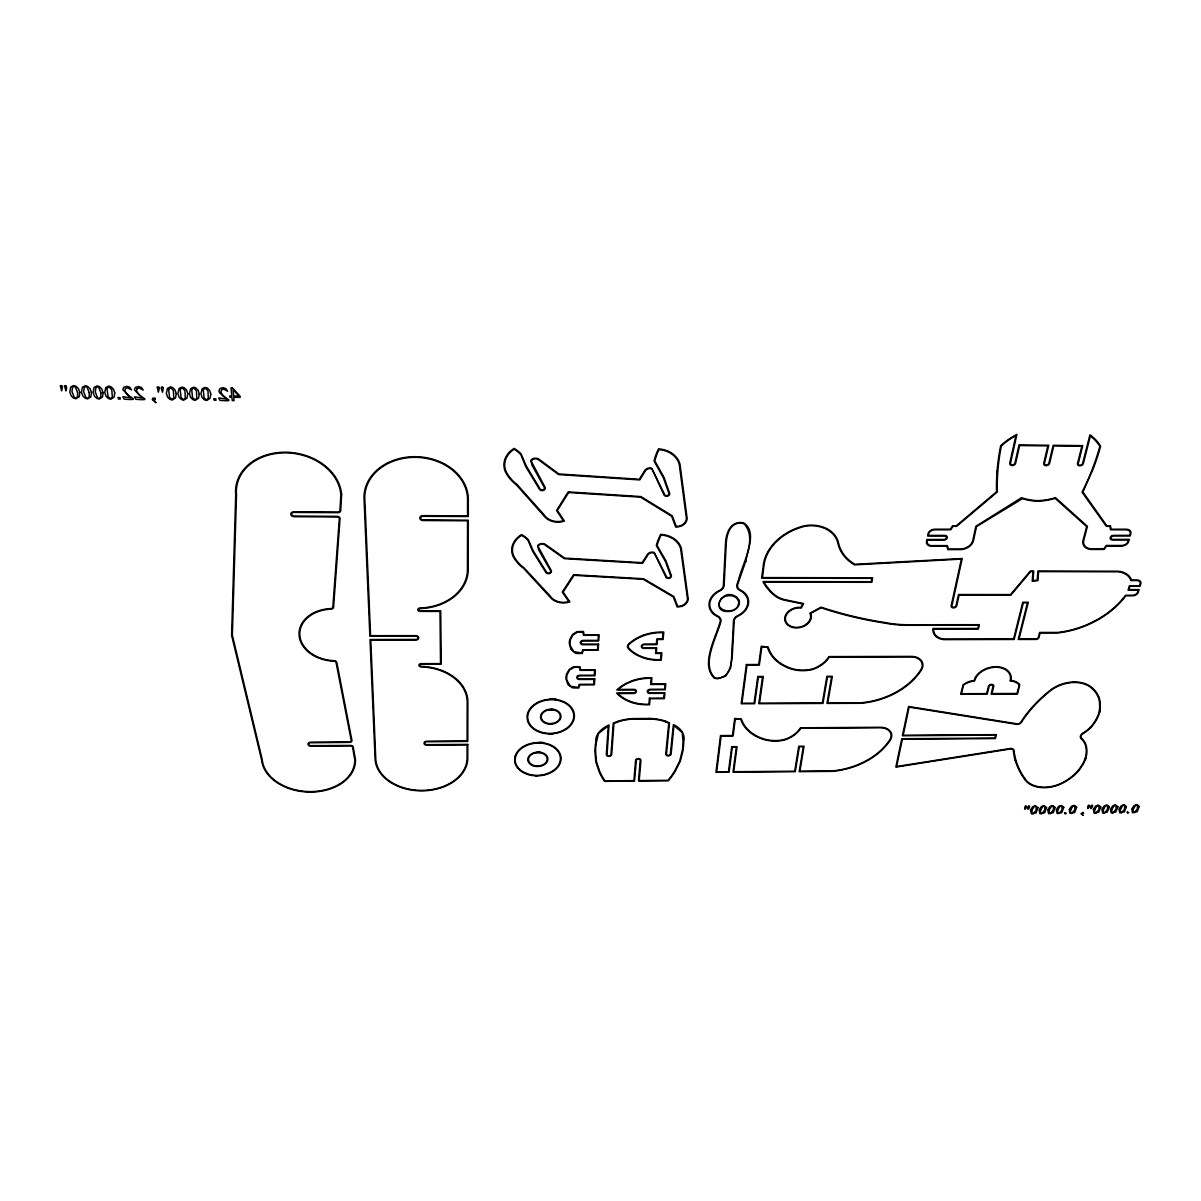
<?xml version="1.0" encoding="UTF-8"?>
<svg xmlns="http://www.w3.org/2000/svg" width="1201" height="1201" viewBox="0 0 1201 1201"><rect width="100%" height="100%" fill="white"/><g stroke="black" fill="none" stroke-linecap="round" stroke-linejoin="round"><path stroke-width="1.5" d="M996.8 474.425L996.86 471.993M738.585 604.809L738.555 601.131L737.159 598.593M996.95 473.194L997.085 470.762M1010.251 680.877L1010.521 677.349A18.525 13.106 -16.5 0 0 995.764 667.231A18.525 13.106 -16.5 0 0 976.008 677.469L974.551 680.997A12.445 8.797 -15.9 0 0 974.041 681.057A19.021 13.421 -15.9 0 0 969.672 681.958A12.085 8.542 -15.9 0 0 968.441 682.393L967.601 682.753A18.03 12.716 -15.9 0 0 963.502 685.11L961.461 693.713L986.637 693.608L988.393 686.432A2.762 1.952 -16.4 0 1 991.561 684.39A2.762 1.952 -16.4 0 1 993.722 686.417L991.951 693.593L1017.022 693.472L1019.244 684.915A17.79 12.475 -16.6 0 0 1015.941 682.423M514.914 756.39L514.704 761.689A23.284 16.634 -3.1 0 0 534.235 775.726L537.237 775.846M1099.831 711.187L1100.221 704.176A38.957 26.782 -17.6 0 0 1098.164 695.409A44.932 30.911 -17.5 0 0 1092.024 687.678A29.214 20.117 -17.9 0 0 1048.083 692.016A128.087 85.316 -18.4 0 0 1032.8 706.533L1030.578 709.07M738.645 603.698C736.708 615.633 712.418 611.519 720.81 599.404M1099.41 712.974L1100.071 710.226M745.656 561.798C747.698 549.833 756.18 532.163 744.365 523.276A9.293 7.311 -10.9 0 0 740.567 522.495C729.067 522.315 725.614 535.421 725.449 544.684L723.377 585.457A7.011 5.404 -9.4 0 1 720.18 590.066L716.787 591.943A19.922 15.193 -9.7 0 0 714.865 615.062L717.973 616.849A6.906 5.239 -9.1 0 1 720.045 622.163C715.421 638.226 700.273 665.069 714.34 678.1M745.956 560.642L737.774 584.226A7.011 5.374 -10.5 0 0 739.801 589.691L742.939 591.523A19.922 15.193 -9.7 0 1 740.747 614.612L737.384 616.458A6.906 5.224 -10 0 0 734.201 620.947L732.295 656.046L730.583 668.056L725.779 676.043L717.898 678.73A8.722 6.455 -8.9 0 1 714.325 678.1M1099.711 711.998L1098.84 714.76A44.512 30.595 -17.4 0 1 1092.865 725.119A26.917 18.405 -17.6 0 1 1089.232 729.052A35.655 24.44 -17.6 0 1 1083.407 733.466L1083.077 733.646A4.654 3.153 -17.7 0 0 1081.035 736.003A4.654 3.153 -17.7 0 0 1081.696 738.345L1081.906 738.525A34.904 23.57 -16.7 0 1 1085.119 742.834A26.437 17.835 -16.9 0 1 1086.425 746.662A43.476 29.364 -16.5 0 1 1086.59 754.979L1084.398 761.794A43.386 29.304 -16.5 0 1 1081.47 766.763A37.937 25.581 -16.5 0 1 1074.475 775.02A43.837 29.605 -16.4 0 1 1064.266 782.241M1085.134 760.098L1086.44 756.495M738.375 580.668C741.978 563.885 758.116 538.919 743.989 523.801A8.557 6.726 -10.9 0 0 740.477 523.096C729.397 523.005 726.425 535.826 726.185 544.669L724.113 585.427A7.731 5.96 -9.4 0 1 719.984 590.817A19.186 14.637 -9.7 0 0 717.838 616.068A7.611 5.78 -9.1 0 1 720.735 622.253C716.126 638.181 701.264 664.483 714.685 677.619A8.017 5.93 -8.9 0 0 717.973 678.22C734.832 676.118 730.733 654.485 732.445 642.235L733.481 620.962A7.611 5.75 -10 0 1 737.579 615.723A19.186 14.637 -9.7 0 0 739.951 590.487A7.731 5.93 -10.5 0 1 737.069 584.121L738.24 581.029M1085.509 759.242L1085.869 758.416M1031.329 708.155L1028.446 711.623A127.937 85.226 -18.4 0 0 1020.895 722.086L1020.685 722.401A3.348 2.312 -16.5 0 1 1017.472 723.888L908.557 706.503L902.416 735.763L995.614 735.117L994.863 738.075L901.801 738.72L895.841 767.109L1010.897 748.914A3.288 2.252 -15.9 0 1 1013.284 750.325L1013.344 750.61A129.288 86.772 -18.9 0 0 1014.695 758.176M720.615 599.629C724.638 594.885 733.075 594.015 737.369 598.834M643.376 635.194L640.598 636.305A39.303 29.349 -6.9 0 0 628.618 644.036A4.924 3.708 -6.1 0 0 628.273 648.495A39.438 29.875 -7.1 0 0 636.5 654.905L641.544 657.232A39.408 29.86 -7.1 0 0 658.854 660.205L661.226 660.205L661.886 652.879L656.271 652.954L656.722 647.834L643.511 647.804A2.132 1.606 -6.5 0 1 643.766 644.697L657.007 644.622L657.457 639.472L663.102 639.533L663.793 632.071L661.406 632.086A39.303 29.349 -6.9 0 0 643.376 635.194M550.659 724.353L553.166 723.452M617.704 722.071L613.936 723.452L611.714 754.393A2.702 1.937 -5.2 0 1 608.877 756.36A2.702 1.937 -5.2 0 1 606.31 754.423L608.276 725.989L598.533 733.406L596.357 742.563A120.701 86.262 -8.4 0 0 595.591 751.301L596.462 761.674L599.764 771.537A121.076 86.817 -8.4 0 0 603.893 779.299L604.914 780.89L633.903 780.62L635.569 760.533A2.702 1.922 -6 0 1 638.422 758.582A2.702 1.922 -6 0 1 640.929 760.488L639.217 780.575L668.086 780.305L669.362 778.698A122.382 88.243 -3.8 0 0 674.752 770.877L679.706 760.984L682.303 750.64A119.755 86.082 -3.8 0 0 683.024 741.302L682.243 732.61L673.956 725.584L671.119 753.928A2.702 1.922 -6.9 0 1 668.236 755.879A2.702 1.922 -6.9 0 1 665.759 753.973L668.762 723.137L665.249 721.786M537.943 752.186L535.121 752.937A9.398 6.711 -3.1 0 0 528.455 759.783A9.398 6.711 -3.1 0 0 535.751 765.908L539.009 766.103M739.005 600.2C741.107 605.289 735.658 610.663 730.493 611.294M535.346 752.877L536.877 752.652A9.398 6.711 -3.1 0 1 546.965 757.501A9.398 6.711 -3.1 0 1 541.201 765.487L536.307 766.328M730.733 611.264C708.215 614.582 722.341 585.277 737.099 597.588M548.602 709.911L552.22 709.296M549.893 699.147L552.64 698.727M548.992 723.993L554.126 723.107A9.578 6.981 -3.4 0 0 560.176 715.241A9.578 6.981 -3.4 0 0 551.019 709.671M551.754 733.916L556.138 733.256A23.735 17.309 -3.4 0 0 574.408 715.301A23.735 17.309 -3.4 0 0 554.577 699.342L551.634 699.207M997.28 666.57L990.975 667.216A19.231 13.601 -16.5 0 0 975.377 677.334L974.056 680.562A19.741 13.932 -15.9 0 0 969.522 681.492M549.488 709.761L553.796 709.581M537.928 752.562L540.66 752.351M537.613 766.028L538.829 765.953M535.901 775.921L540.255 775.681A23.284 16.634 -3.1 0 0 561.062 759.017A23.284 16.634 -3.1 0 0 541.501 742.668L538.438 742.533M551.709 723.587L550.463 723.663A9.578 6.981 -3.4 0 1 541.216 717.613A9.578 6.981 -3.4 0 1 548.617 709.911M548.662 733.946L553.106 733.706M542.717 742.308L535.376 742.698A23.284 16.634 -3.1 0 0 514.809 757.336M555.823 698.982L551.469 699.207A23.735 17.309 -3.4 0 0 527.014 716.817L527.689 721.291A23.735 17.309 -3.4 0 0 550.028 733.871M649.771 718.483L633.813 718.573A44.617 31.962 -5.9 0 0 617.344 721.456L613.261 723.152L610.949 754.768A2.027 1.456 -5.2 0 1 607.045 754.798L609.027 724.984C602.482 727.761 594.93 733.976 595.786 741.873A119.169 85.181 -8.3 0 0 594.93 751.331L595.786 761.764L599.134 771.703A119.499 85.661 -8.3 0 0 603.623 780.08L604.478 781.371L634.518 781.085L636.35 760.158A2.012 1.441 -6 0 1 640.223 760.128L638.512 781.055L668.432 780.77L669.933 778.894A123.072 88.754 -3.8 0 0 675.367 771.042L680.351 761.074L682.979 750.655A122.712 88.198 -3.8 0 0 683.699 741.903C685.861 734.006 679.736 727.236 673.371 724.608L670.338 754.303A2.012 1.441 -6.9 0 1 666.465 754.333L669.467 722.822L665.579 721.336M995.914 666.705L1000.613 667.186A19.231 13.601 -16.5 0 1 1011.197 677.214L1010.957 680.427A20.057 14.067 -16.6 0 1 1014.635 681.207L1016.767 682.153A19.321 13.556 -16.6 0 1 1019.769 684.525L1017.562 693.983L991.155 694.088L993.077 686.026A2.072 1.456 -16.4 0 0 989.234 686.041L987.177 694.103L960.68 694.223L963.127 684.735A19.321 13.631 -15.9 0 1 967.345 682.333L968.216 681.958A12.761 9.023 -15.9 0 1 969.522 681.492M845.624 615.047L852.23 616.683A430.829 348.83 -27.8 0 0 884.792 623.079A111.543 84.866 -17.3 0 0 908.076 625.301L978.575 625.226L977.824 628.453L932.952 628.498L932.907 630.39A15.568 11.364 -16.3 0 0 943.746 639.608L1014.154 639.472L1023.327 602.812L1027.471 602.812L1018.223 639.472L1036.133 639.427A2.807 2.012 -18.3 0 0 1038.925 637.611L1040.156 632.987L1057.556 632.972A78.215 56.867 -20.2 0 0 1090.283 623.754L1096.393 620.677A78.17 56.837 -20.2 0 0 1122.199 600.305L1125.832 595.801L1133.113 595.786A5.044 3.573 -21.3 0 0 1138.173 592.513L1139.088 589.601L1128.94 589.586L1129.916 586.283L1140.079 586.298L1140.92 583.371A5.059 3.603 -21.6 0 0 1137.812 580.053L1131.492 580.008L1131.162 579.122A21.453 15.328 -21 0 0 1118.311 571.241L1037.949 571.045L1037.229 580.143L1032.98 580.593L1033.716 571.03L1030.368 571.015L1010.536 594.585L958.518 594.54L955.996 605.904A2.162 1.591 -16.8 0 1 951.868 605.904L962.211 558.495L854.872 564.29L852.98 563.119A50.412 38.777 -16.3 0 1 838.658 543.377A31.586 24.425 -13.2 0 0 804.79 525.693A51.883 39.843 -13.2 0 0 763.19 566.287L761.644 578.146L871.851 578.357L871.25 581.734L762.95 581.554L763.746 583.055A52.259 40.173 -13.2 0 0 768.775 589.946A39.813 30.535 -12.7 0 0 772.843 594.09A28.869 22.098 -12.4 0 0 787.421 600.8L802.673 603.953L800.857 607.406L798.545 607.346A13.481 10.133 -12 0 0 784.673 619.01A13.481 10.133 -12 0 0 799.025 627.733A13.481 10.133 -12 0 0 811.26 615.077L810.69 613.381L821.064 607.796L825.883 609.357A430.964 348.936 -27.8 0 0 841.601 613.966L846.9 615.362M1015.971 682.393L1014.26 681.688A17.955 12.595 -16.6 0 0 1010.251 680.892M736.964 597.452L739.05 600.32M665.714 576.63L654.365 553.181A4.399 3.438 -7.1 0 0 648.015 554.727L642.55 563.284L564.335 558.675L545.344 545.209A4.444 3.498 -2.6 0 0 537.988 546.305L551.154 570.34A2.942 2.297 -2.9 0 1 549.788 573.447A2.942 2.297 -2.9 0 1 545.855 572.442L532.613 551.199L528.14 540.51A29.169 22.909 -1.1 0 0 521.594 535.331A23.194 18.27 -2.3 0 0 515.529 559.065A29.049 22.894 -2.6 0 0 517.121 561.212A40.038 31.616 -3 0 0 524.086 567.893L550.358 596.206A15.118 11.695 -3.6 0 0 568.839 601.596L562.278 592.078L573.568 574.724L643.601 578.747L673.911 596.567L677.709 606.355A8.977 6.891 -7.9 0 0 687.362 597.813L680.637 548.722A23.795 18.661 -7.4 0 0 661.15 535A66.28 51.763 -10 0 0 657.112 545.509L665.97 560.867L671.389 575.564A2.897 2.252 -7.7 0 1 669.047 578.327A2.897 2.252 -7.7 0 1 665.714 576.63M1014.875 759.077L1016.136 763.055A129.528 86.922 -18.9 0 0 1024.333 778.818A28.239 18.976 -16.5 0 0 1064.251 782.241M668.927 493.416L663.327 477.683L654.035 460.974L654.335 459.818A69.538 56.312 -10.9 0 1 657.848 450.285L658.553 448.859L661.646 449.249A25.461 20.732 -7.8 0 1 680.006 464.307L687.137 518.352A10.058 8.002 -8.4 0 1 677.709 526.954L675.698 527.029L671.659 516.25L640.553 497.169L568.643 492.545L557.384 510.47L564.47 521.114L561.708 521.789A16.454 13.196 -3.2 0 1 544.488 516.505L516.25 484.709A42.14 34.529 -2.4 0 1 508.939 477.413A30.866 25.251 -1.9 0 1 507.227 475.041L505.921 472.909A24.846 20.312 -1.6 0 1 511.386 450.345L514.088 448.408L515.259 449.114A31.061 25.296 0 0 1 521.084 453.903L526.338 466.123L540.285 489.242A2.297 1.862 -2.3 0 0 544.368 487.576L531.923 464.997L530.887 460.238A5.389 4.414 -1.9 0 1 538.739 459.052L558.915 473.96L639.322 479.259L645.117 469.951A5.329 4.324 -7.5 0 1 651.783 468.285L664.618 494.512A2.237 1.801 -8.1 0 0 668.972 493.671L668.942 493.446M1014.47 757.306L1015.355 760.623M341.624 494.497L340.679 510.92A2.852 2.237 6.1 0 1 338.367 512.647L293.224 512.437A2.357 1.832 7.6 0 0 293.479 516.01L337.541 516.385A2.852 2.237 6 0 1 340.048 518.216L333.593 607.211A2.972 2.237 4.7 0 1 331.281 609.132L330.981 609.162A34.469 25.731 4.2 0 0 299.8 634.939A34.469 25.731 4.2 0 0 334.043 660.67L334.343 660.685A2.897 2.132 3.8 0 1 336.82 662.517L351.968 740.642A2.567 1.832 2.4 0 1 349.851 742.398L310.143 742.758A2.117 1.501 3.4 0 0 310.353 745.641L350.932 745.431A2.552 1.817 2.3 0 1 353.169 746.812L355.481 759.753A47.034 33.103 3.3 0 1 310.398 792.075A47.034 33.103 3.3 0 1 261.593 759.873L231.613 635.284L235.711 494.677A53.294 41.9 8.3 0 1 284.877 452.222A53.294 41.9 8.3 0 1 341.609 494.497M1083.092 733.045A5.329 3.603 -17.7 0 0 1081.365 738.87A34.198 23.089 -16.7 0 1 1084.503 743.089A25.806 17.415 -16.9 0 1 1085.779 746.827A42.846 28.959 -16.5 0 1 1080.885 766.658A37.321 25.161 -16.5 0 1 1074.009 774.78A43.161 29.154 -16.4 0 1 1063.951 781.896A27.593 18.54 -16.5 0 1 1024.918 778.548A128.837 86.472 -18.9 0 1 1014.004 750.46A3.963 2.702 -15.9 0 0 1010.566 748.448L896.622 766.523L902.356 739.2L995.389 738.555L996.395 734.637L903.182 735.267L909.097 707.119L1016.902 724.368A4.023 2.777 -16.5 0 0 1021.481 722.236A127.411 84.881 -18.4 0 1 1048.533 692.316A28.554 19.651 -17.9 0 1 1091.484 688.068A44.242 30.43 -17.5 0 1 1097.534 695.679A38.327 26.347 -17.6 0 1 1099.561 704.311A43.867 30.145 -17.4 0 1 1092.31 724.969A26.272 17.955 -17.6 0 1 1088.752 728.797A34.919 23.945 -17.6 0 1 1083.062 733.12M890.346 740.011A64.704 46.103 -11.8 0 1 832.218 771.372L799.205 771.658L803.319 746.722L799.341 746.752L795.272 771.688L733 772.183L736.333 747.157L732.325 747.187L729.052 772.213L715.946 772.318L720.51 735.597L732.49 735.522L734.697 718.438L741.407 719.084A45.848 33.133 -10.7 0 0 762.185 738.39A31.842 22.924 -10.4 0 0 781.881 740.071L785.409 739.185A27.053 19.441 -10.3 0 0 799.356 729.412L800.467 727.806L880.438 727.281A13.466 9.473 -12.9 0 1 890.331 740.011M649.771 718.438A44.572 31.917 -6.3 0 1 665.699 721.17M617.614 721.906A43.942 31.466 -5.9 0 1 633.813 719.024L649.681 718.979A43.897 31.436 -6.3 0 1 665.354 721.621M467.099 744.905L467.069 757.246A45.668 32.502 0.3 0 1 423.187 790.363A45.668 32.502 0.3 0 1 375.808 759.557L370.779 640.088L415.861 640.043A2.927 2.192 1.5 0 0 418.729 637.836A2.927 2.192 1.5 0 0 415.771 635.644L370.584 635.674L364.864 499.826A51.418 41.089 3.2 0 1 414.075 457.341A51.418 41.089 3.2 0 1 467.534 498.55L467.549 515.92L422.872 515.634A3.078 2.447 2.7 0 0 419.825 518.066A3.078 2.447 2.7 0 0 422.947 520.528L467.534 520.799L467.444 570.22A50.652 39.288 2.2 0 1 419.855 608.036A2.192 1.666 1.7 0 0 417.798 609.763A2.192 1.666 1.7 0 0 420.02 611.414L439.986 611.429L440.527 663.613L421.026 663.658A2.132 1.591 1.1 0 0 418.924 665.279L418.924 665.309A2.132 1.591 1.1 0 0 420.996 666.9A47.65 34.814 0.8 0 1 467.174 701.504L467.099 740.942L426.775 741.212A2.777 1.997 0.2 0 0 424.028 743.224A2.777 1.997 0.2 0 0 426.85 745.19L467.099 744.905M467.79 744.41L467.759 757.246A46.359 32.982 0.3 0 1 423.202 790.828A46.359 32.982 0.3 0 1 375.117 759.587L370.013 639.533L416.417 639.427A2.192 1.636 1.5 0 0 416.342 636.26L369.878 636.23L364.083 499.796A52.183 41.705 3.2 0 1 414.045 456.695A52.183 41.705 3.2 0 1 468.3 498.52L468.315 516.535L422.287 516.31A2.297 1.832 2.7 0 0 422.347 519.838L468.3 520.198L468.18 570.235A51.388 39.858 2.2 0 1 419.945 608.592L418.533 609.718L419.81 610.829L440.707 610.859L441.262 664.138L420.845 664.198L419.659 665.444L421.071 666.36A48.34 35.324 0.8 0 1 467.865 701.474L467.79 741.422L426.25 741.768A2.072 1.486 0.2 0 0 426.295 744.65L467.79 744.41M106.919 388.493L108.09 396.63L110.642 398.627L112.369 397.261L111.768 389.74L108.841 386.692L106.919 388.493M354.775 759.738L354.775 759.858A46.344 32.622 3.3 0 1 310.368 791.594A46.344 32.622 3.3 0 1 262.268 759.813L232.363 635.269L236.507 494.767A52.514 41.299 8.3 0 1 284.922 452.867A52.514 41.299 8.3 0 1 340.844 494.542L339.943 510.59A2.057 1.621 6.1 0 1 337.976 512.046L293.78 511.761A3.138 2.462 7.6 0 0 290.837 514.208A3.138 2.462 7.6 0 0 294.14 516.7L337.181 516.97A2.072 1.621 6 0 1 339.328 518.547L332.842 607.136A2.222 1.681 4.7 0 1 330.845 608.592A35.189 26.272 4.2 0 0 299.064 634.924A35.189 26.272 4.2 0 0 333.968 661.196A2.162 1.591 3.8 0 1 336.13 662.787L351.232 740.447A1.862 1.336 2.4 0 1 349.461 741.918L310.654 742.188A2.822 1.997 3.4 0 0 307.981 744.215A2.822 1.997 3.4 0 0 310.939 746.196L350.647 745.911A1.847 1.306 2.3 0 1 352.539 747.082L354.775 759.738M1024.798 807.627C1023.717 812.582 1028.762 804.88 1025.324 806.036L1024.798 807.627M77.615 392.562L77.51 396.81L75.783 398.177L74.447 397.711L71.955 391.646L72.736 386.512L75.288 386.797L77.615 392.562M1027.966 807.582C1026.81 812.567 1031.809 804.775 1028.431 806.006L1027.966 807.582M168.62 389.334L169.566 397.441L172.058 399.423L173.8 398.071L173.394 390.565L170.557 387.533L168.62 389.334M89.264 392.712L89.144 396.961L87.418 398.327L86.082 397.861L83.62 391.796L84.43 386.662L86.967 386.962L89.264 392.712M180.165 389.484L181.081 397.591L183.558 399.573L185.314 398.222L184.939 390.73L182.117 387.683L180.165 389.484M100.914 392.862L100.764 397.111L99.037 398.477L97.701 398.011L95.269 391.946L96.095 386.827L98.647 387.127L100.914 392.862M163.366 387.923L162.54 392.217L161.084 387.773L162.12 386.767L163.366 387.923M191.71 389.649L192.58 397.741L195.042 399.723L196.799 398.372L196.469 390.88L193.661 387.848L191.71 389.649M1037.919 807.642L1036.103 812.882L1031.419 813.858L1030.473 810.014L1032.695 806.757L1035.322 805.766L1037.919 807.642M1087.776 806.922C1086.56 811.846 1091.799 804.205 1088.346 805.331L1087.776 806.922M203.239 389.8L204.08 397.891L206.527 399.858L208.283 398.507L207.983 391.031L205.206 387.998L203.239 389.8M1046.536 807.537L1044.705 812.777L1040.021 813.768L1039.09 809.909L1041.327 806.667L1043.954 805.676L1046.536 807.537M1055.154 807.447L1053.292 812.687L1048.608 813.662L1047.707 809.819L1049.944 806.562L1052.586 805.571L1055.154 807.447M1063.756 807.357L1061.879 812.582L1057.195 813.557L1056.31 809.714L1058.561 806.472L1061.204 805.481L1063.756 807.357M62.437 387.007L61.656 390.865L60.26 385.656L61.927 385.671L62.437 387.007M1090.913 806.877C1089.622 811.846 1094.817 804.1 1091.424 805.301L1090.913 806.877M594.045 679.421L593.744 684.285L579.227 684.345L578.236 687.422L570.46 686.236L566.902 680.382A22.354 16.604 -4.6 0 1 567.202 674.392L569.709 669.873L574.048 667.381L579.317 667.216L579.978 670.353L594.6 670.308L594.3 675.217L579.723 675.262A2.822 2.087 -4.3 0 0 576.795 677.379A2.822 2.087 -4.3 0 0 579.498 679.466L594.045 679.421M594.78 678.895L594.42 684.81L579.783 684.855L578.777 687.948L574.498 687.963A6.53 4.849 -4.1 0 1 572.036 687.618L567.908 684.585L566.001 678.955A23.119 17.174 -4.6 0 1 566.512 674.301L569.139 669.573L573.087 667.065A6.575 4.894 -4.1 0 1 575.594 666.705L579.918 666.69L580.593 669.828L595.336 669.783L594.975 675.743L579.137 675.848A2.102 1.561 -4.3 0 0 578.987 678.88L594.78 678.895M1076.651 807.207L1074.73 812.431L1070.046 813.422L1069.19 809.579L1071.457 806.321L1074.099 805.331L1076.651 807.207M597.798 644.697L597.497 649.726L582.74 649.756L581.734 652.939L573.838 651.693L570.235 645.628A22.714 17.144 -4.7 0 1 570.55 639.457L573.102 634.789L577.516 632.221L582.86 632.071L583.536 635.314L598.383 635.299L598.068 640.373L583.251 640.388A2.867 2.162 -4.4 0 0 580.278 642.55A2.867 2.162 -4.4 0 0 583.025 644.712L597.798 644.697M598.548 644.156L598.173 650.266L583.296 650.281L582.275 653.479L577.921 653.479A6.636 4.999 -4.2 0 1 575.444 653.119L570.85 649.336L569.289 643.346A23.435 17.7 -4.7 0 1 569.844 639.352L572.517 634.488L576.54 631.906A6.681 5.059 -4.2 0 1 579.077 631.531L583.476 631.531L584.151 634.759L599.134 634.744L598.744 640.914L582.665 640.989A2.147 1.621 -4.4 0 0 582.5 644.111L598.548 644.156M66.565 388.163L65.89 390.925L64.464 385.716L66.115 385.731L66.565 388.163M1100.792 806.937L1098.825 812.161L1094.141 813.137L1093.33 809.294L1095.627 806.051L1098.284 805.06L1100.792 806.937M1032.965 571.586L1032.229 581.224L1037.904 580.623L1038.61 571.601L1118.101 571.811A20.717 14.802 -21 0 1 1130.922 580.563L1137.032 580.578A4.339 3.078 -21.6 0 1 1140.124 583.866L1139.569 585.743L1129.39 585.728L1128.084 590.141L1138.233 590.156L1137.677 592.018A4.309 3.063 -21.3 0 1 1132.648 595.261L1125.547 595.261A77.434 56.297 -20.2 0 1 1057.646 632.447L1039.616 632.447L1038.34 637.341A2.102 1.501 -18.3 0 1 1035.923 638.917L1019.033 638.947L1028.296 602.271L1022.772 602.256L1013.614 638.947L943.926 639.067A14.832 10.839 -16.3 0 1 933.642 629.039L978.38 628.994L979.385 624.7L908.196 624.76A110.837 84.34 -17.3 0 1 885.047 622.553A430.108 348.23 -27.8 0 1 821.064 607.166L809.864 613.201A12.761 9.593 -12 0 1 799.896 627.027A12.761 9.593 -12 0 1 785.409 618.215A12.761 9.593 -12 0 1 801.307 607.976L803.619 603.563L787.646 600.26A28.193 21.573 -12.4 0 1 773.399 593.699A39.213 30.07 -12.7 0 1 769.391 589.601A51.598 39.663 -13.2 0 1 764.061 582.125L871.851 582.305L872.662 577.801L762.44 577.591L763.926 566.287A51.148 39.273 -13.2 0 1 804.895 526.263A30.851 23.855 -13.2 0 1 837.938 543.558A51.133 39.333 -16.3 0 0 854.572 564.875L961.37 559.096L951.207 605.694A2.882 2.117 -16.8 0 0 953.504 607.886A2.882 2.117 -16.8 0 0 956.762 605.694L959.104 595.095L1010.837 595.141L1030.683 571.586L1032.965 571.586M1109.349 806.832L1107.352 812.056L1102.683 813.032L1101.887 809.204L1104.199 805.961L1106.842 804.97L1109.349 806.832M1117.891 806.742L1115.879 811.951L1111.21 812.942L1110.43 809.099L1112.757 805.856L1115.399 804.88L1117.891 806.742M1126.433 806.652L1124.406 811.861L1119.722 812.837L1118.972 809.009L1121.299 805.766L1123.956 804.775L1126.433 806.652M649.441 698.216L648.915 704.266L647.279 704.266A37.937 28.148 -6.6 0 1 618.005 693.562L633.407 693.502A2.792 2.057 -6 0 0 636.35 691.431A2.792 2.057 -6 0 0 633.738 689.374L618.275 689.434A37.816 27.653 -6.4 0 1 649.546 678.31L651.182 678.31L650.642 684.465L665.039 684.405L664.588 689.239L650.221 689.299A2.777 2.057 -6.6 0 0 647.264 691.371A2.777 2.057 -6.6 0 0 649.861 693.412L664.198 693.352L663.748 698.141L649.441 698.216M650.086 698.712L649.561 704.762L647.234 704.777A38.612 28.644 -6.6 0 1 630.42 702.045L625.511 699.868A38.612 28.644 -6.6 0 1 619.221 695.574L616.563 693.052L633.993 692.932A2.087 1.531 -6 0 0 634.233 689.944L616.759 689.959L619.776 687.422A38.507 28.163 -6.4 0 1 626.802 683.024L632.101 680.772A38.507 28.163 -6.4 0 1 649.591 677.799L651.918 677.784L651.377 683.939L665.774 683.894L665.234 689.749L649.636 689.869A2.087 1.531 -6.6 0 0 649.381 692.842L664.934 692.842L664.393 698.652L650.086 698.712M655.971 648.375L655.521 653.494L661.135 653.419L660.565 659.664L658.899 659.679A38.717 29.334 -7.1 0 1 628.874 648.18A4.219 3.183 -6.1 0 1 629.159 644.352A38.582 28.809 -6.9 0 1 661.361 632.627L663.027 632.627L662.442 638.977L656.797 638.932L656.346 644.081L644.352 644.096A2.837 2.147 -6.5 0 0 641.349 646.243A2.837 2.147 -6.5 0 0 644.006 648.39L655.971 648.375M1139.224 806.502L1137.167 811.711L1132.483 812.687L1131.747 808.858L1134.104 805.631L1136.762 804.64L1139.224 806.502M159.268 388.328L158.352 392.157L157.166 386.977L158.817 386.992L159.268 388.328M721.125 736.078L716.667 771.838L728.452 771.748L731.724 746.707L737.069 746.662L733.736 771.703L794.702 771.222L798.755 746.271L804.054 746.226L799.926 771.177L832.263 770.907A63.998 45.608 -11.8 0 0 889.746 739.861A12.791 9.008 -12.9 0 0 880.318 727.761L800.842 728.286A27.743 19.937 -10.3 0 1 783.833 740.206A32.517 23.419 -10.4 0 1 761.824 738.825A46.509 33.613 -10.7 0 1 740.762 719.264L735.297 718.934L733.105 736.003L721.125 736.078M79.806 392.352L79.251 396.675L75.918 398.762L73.486 398.041L71.159 395.775L69.778 392.021L70.739 387.037L73.696 385.596L75.933 386.227L78.425 388.599L79.806 392.352M746.376 664.558L741.197 703.756L754.693 703.711L758.401 676.989L762.53 676.989L758.777 703.696L822.94 703.441L827.489 676.839L831.572 676.824L826.979 703.426L861.012 703.276A66.956 49.076 -13.5 0 0 921.362 670.068A13.932 10.073 -14.6 0 0 911.349 656.407L828.915 656.602L827.744 658.313A27.983 20.732 -11.8 0 1 813.227 668.687L809.579 669.618A32.937 24.44 -11.9 0 1 789.297 667.726A47.424 35.309 -12.3 0 1 768.145 647.009L761.209 646.288L758.732 664.528L746.376 664.558M91.456 392.502L90.886 396.825L87.553 398.912L85.136 398.192L82.809 395.925L81.443 392.172L82.434 387.202L85.391 385.746L87.613 386.392L90.09 388.764L91.456 392.502M746.992 665.084L741.933 703.246L754.078 703.201L757.786 676.478L763.296 676.463L759.527 703.185L822.355 702.945L826.888 676.313L832.353 676.313L827.744 702.915L861.042 702.765A66.235 48.55 -13.5 0 0 920.747 669.903A13.241 9.578 -14.6 0 0 911.214 656.932L829.29 657.127A28.689 21.243 -11.8 0 1 811.591 669.783A33.643 24.951 -11.9 0 1 788.922 668.206A48.115 35.82 -12.3 0 1 767.469 647.204L761.839 646.829L759.347 665.054L746.992 665.084M103.106 392.667L102.505 396.976L99.158 399.062L96.756 398.342L94.444 396.09L93.108 392.337L94.113 387.353L97.071 385.911L99.293 386.557L101.755 388.914L103.106 392.667M114.726 392.817L114.11 397.126L110.762 399.212L108.36 398.492L106.063 396.24L104.742 392.487L105.763 387.518L108.736 386.076L110.942 386.707L113.389 389.079L114.726 392.817M1010.521 463.046L1010.476 463.301A2.312 1.771 -21.7 0 0 1014.86 463.331L1019.018 444.925L1048.743 445.256L1044.45 463.436A2.312 1.756 -22.5 0 0 1048.803 463.451L1053.172 445.301L1082.747 445.616L1078.228 463.601A2.177 1.651 -23.3 0 0 1079.699 465.177L1079.999 465.192A2.327 1.756 -23.3 0 0 1082.596 463.586L1089.923 434.792L1091.874 436.293A57.378 43.461 -22.3 0 1 1099.906 445.076L1100.611 446.232L1099.44 450.36A307.426 250.108 -15.4 0 1 1092.835 469.696L1082.882 491.99L1106.842 525.768L1110.46 525.768L1111.195 529.221L1126.583 529.221A6.35 4.609 -22.5 0 1 1131.012 532.704L1130.276 535.931L1113.222 535.946A2.237 1.636 -22.1 0 0 1112.291 539.384L1129.3 539.384L1128.219 542.597A6.335 4.579 -22.3 0 1 1121.869 546.035L1106.601 546.05L1104.019 549.442L1091.754 549.457A11.785 8.602 -21.7 0 1 1083.047 540.405L1086.65 526.608L1055.169 498.37L1054.133 498.67A54.946 41.885 -22.7 0 1 1037.619 501.222A54.961 41.855 -22.8 0 1 1022.426 498.67L976.503 526.593L973.531 540.465A11.725 8.842 -18.4 0 1 960.32 549.593L947.829 549.608L946.823 546.2L931.255 546.215A6.29 4.774 -17.5 0 1 926.436 542.747L926.887 539.489L944.286 539.474A2.222 1.696 -17.9 0 0 944.977 536.006L927.562 535.991L928.388 532.719A6.305 4.804 -17.7 0 1 934.603 529.206L950.276 529.221L952.693 525.738L956.401 525.738L996.575 491.794L996.5 488.342A314.422 224.317 -28 0 1 999.863 449.895L1000.658 445.751L1001.934 444.595A57.333 43.551 -22.1 0 1 1014.214 435.873L1016.917 434.387L1010.521 463.046M1032.199 809.729L1031.764 812.657L1033.085 813.918L1036.133 810.225L1036.133 806.532L1034.331 806.381L1032.199 809.729M1040.817 809.624L1040.366 812.567L1041.687 813.813L1044.735 810.135L1044.765 806.426L1042.963 806.276L1040.817 809.624M1049.434 809.534L1048.968 812.461L1050.274 813.708L1053.337 810.029L1053.382 806.336L1051.581 806.186L1049.434 809.534M1058.036 809.429L1057.556 812.356L1058.847 813.617L1061.939 809.939L1061.999 806.231L1060.198 806.081L1058.036 809.429M176.262 393.628L175.541 397.936L172.163 400.008L169.791 399.287L167.57 397.036L166.354 393.312L167.494 388.358L170.482 386.917L172.644 387.548L175.031 389.905L176.262 393.628M1070.917 809.294L1070.421 812.206L1071.712 813.467L1074.82 809.789L1074.895 806.096L1073.093 805.946L1070.917 809.294M187.776 393.793L187.041 398.086L183.663 400.143L181.291 399.438L179.084 397.186L177.883 393.463L179.054 388.508L182.042 387.067L184.203 387.713L186.575 390.055L187.776 393.793M199.291 393.943L198.54 398.237L195.147 400.293L192.791 399.588L190.599 397.336L189.413 393.613L190.599 388.674L193.586 387.232L195.748 387.863L198.105 390.22L199.291 393.943M210.791 394.093L210.01 398.387L206.617 400.443L204.26 399.723L202.083 397.486L200.927 393.763L202.128 388.824L205.116 387.383L207.278 388.028L209.62 390.37L210.791 394.093M1095.057 809.009L1094.516 811.936L1095.792 813.182L1098.93 809.504L1099.065 805.826L1097.279 805.676L1095.057 809.009M1103.599 808.919L1103.058 811.831L1104.32 813.092L1107.472 809.414L1107.622 805.721L1105.836 805.571L1103.599 808.919M1112.141 808.813L1111.586 811.741L1112.847 812.987L1116.014 809.324L1116.179 805.631L1114.393 805.481L1112.141 808.813M927.502 540.075L927.112 542.056A5.54 4.204 -17.5 0 0 932.066 545.629L947.424 545.614L948.43 549.037L960.41 549.022A10.989 8.302 -18.4 0 0 972.81 540.45L975.843 526.323L1021.556 497.664A54.135 41.224 -22.8 0 0 1037.769 500.622A54.12 41.254 -22.7 0 0 1055.499 497.679L1087.43 526.353L1083.752 540.375A11.049 8.077 -21.7 0 0 1091.919 548.872L1103.704 548.872L1106.286 545.479L1121.359 545.464A5.585 4.038 -22.3 0 0 1127.889 541.921L1128.43 539.955L1112.396 539.97A2.987 2.177 -22.1 0 1 1110.219 537.658A2.987 2.177 -22.1 0 1 1113.672 535.361L1129.736 535.346L1130.291 533.379A5.6 4.068 -22.5 0 0 1125.742 529.806L1110.565 529.806L1109.829 526.353L1106.346 526.353L1082.056 492.14A306.63 249.448 -15.4 0 0 1099.831 446.427A56.597 42.876 -22.3 0 0 1090.343 436.053L1083.407 463.346A3.093 2.327 -23.3 0 1 1079.864 465.808A2.957 2.237 -23.3 0 1 1077.552 463.331L1081.861 446.247L1053.757 445.931L1049.614 463.211A3.093 2.357 -22.5 0 1 1046.101 465.673A3.093 2.357 -22.5 0 1 1043.744 463.196L1047.857 445.871L1019.619 445.571L1015.671 463.091A3.093 2.372 -21.7 0 1 1012.173 465.553A3.093 2.372 -21.7 0 1 1009.771 463.061L1015.881 435.648A56.567 42.966 -22.1 0 0 1001.364 445.946A313.686 223.776 -28 0 0 997.325 491.96L956.627 526.323L953.069 526.323L950.652 529.806L935.174 529.806A5.555 4.234 -17.7 0 0 928.793 533.424L928.403 535.406L944.827 535.406A2.972 2.252 -17.9 0 1 947.229 537.733A2.972 2.252 -17.9 0 1 943.881 540.075L927.502 540.075M1120.683 808.723L1120.113 811.636L1121.359 812.882L1124.541 809.219L1124.721 805.541L1122.935 805.391L1120.683 808.723M1133.474 808.573L1132.888 811.486L1134.119 812.732L1137.317 809.069L1137.527 805.391L1135.741 805.24L1133.474 808.573M153.338 399.618L156.055 402.725L152.317 399.618L152.722 398.207L155.049 398.026L155.334 399.558L153.338 399.618M656.617 544.533L656.331 545.614L665.279 561.092L670.698 575.94A2.162 1.681 -7.7 0 1 666.495 576.735L654.155 552.415A5.134 4.023 -7.1 0 0 647.729 553.991L642.145 562.668L564.665 558.105L545.269 544.338A5.194 4.098 -2.6 0 0 537.703 545.479L538.679 549.893L550.598 570.82A2.207 1.726 -2.9 0 1 546.665 572.382L533.304 550.974L528.275 539.654A29.92 23.495 -1.1 0 0 522.675 535.226L521.564 534.565L518.952 536.382A23.945 18.856 -2.3 0 0 513.608 557.369L514.869 559.336A29.74 23.435 -2.6 0 0 516.49 561.528A40.609 32.052 -3 0 0 523.531 568.283L550.643 597.723A15.853 12.265 -3.6 0 0 567.247 602.557L569.905 601.926L563.104 592.048L574.003 575.324L643.301 579.302L673.281 596.927L677.169 606.94L679.105 606.85A9.698 7.446 -7.9 0 0 688.203 598.804L681.357 548.587A24.545 19.261 -7.4 0 0 663.673 534.685L660.7 534.34L660.01 535.661A67.016 52.349 -10 0 0 656.617 544.533M1082.972 815.344L1081.02 813.647L1082.822 812.371L1083.677 813.077L1081.651 813.828L1082.972 815.344M125.489 388.508L124.859 390.475C127.291 398.131 143.024 400.458 124.273 399.167L122.862 396.72L130.714 397.846L122.802 389.589L123.733 387.262L126.721 386.317L129.783 387.277L131.6 389.965L127.516 387.758L125.489 388.508M137.094 388.659L136.464 390.625C138.881 398.297 154.554 400.609 135.848 399.317L134.437 396.87L142.273 397.996L134.422 389.74L135.353 387.428L138.34 386.482L141.403 387.443L143.204 390.115L139.136 387.908L137.094 388.659M221.6 389.8L220.909 391.766C223.146 399.453 238.414 401.689 219.993 400.398L218.687 397.981L226.419 399.092L219.633 392.802L218.912 390.88L219.918 388.569L222.906 387.638L225.908 388.599L227.605 391.256L223.641 389.064L221.6 389.8M118.238 397.591L118.449 399.047L120.235 399.062L120.025 397.606L118.238 397.591M214.078 398.837L214.243 400.278L215.985 400.308L215.85 398.852L214.078 398.837M645.402 470.747L639.758 479.92L558.585 474.575L538.829 459.983A4.609 3.768 -1.9 0 0 531.187 461.124L544.939 487.066A3.063 2.477 -2.3 0 1 543.528 490.398A3.063 2.477 -2.3 0 1 539.444 489.302L525.618 466.378L520.949 454.834A30.28 24.666 0 0 0 514.133 449.234A24.08 19.666 -1.6 0 0 507.918 474.755A30.145 24.651 -1.9 0 0 509.584 477.067A41.555 34.048 -2.4 0 0 516.835 484.303L544.173 514.869A15.688 12.58 -3.2 0 0 563.359 520.754L556.528 510.485L568.208 491.885L640.869 496.568L672.305 515.875L676.253 526.413A9.293 7.401 -8.4 0 0 686.266 517.271L679.256 464.457A24.696 20.087 -7.8 0 0 659.019 449.579A68.772 55.696 -10.9 0 0 654.845 460.869L664.048 477.443L669.678 493.281A3.002 2.417 -8.1 0 1 667.261 496.238A3.002 2.417 -8.1 0 1 663.793 494.407L651.993 469.111A4.549 3.708 -7.5 0 0 645.402 470.747M1064.822 812.807L1065.137 813.948L1066.263 813.257L1064.822 812.807M1127.304 812.086L1127.589 813.212L1128.73 812.537L1127.304 812.086M551.769 724.083L550.433 724.158A10.269 7.491 -3.4 0 1 541.786 713.244A10.269 7.491 -3.4 0 1 559.321 712.313A10.269 7.491 -3.4 0 1 551.769 724.083M232.258 387.758L231.027 387.743L231.808 395.94L229.766 395.91L229.901 397.231L231.928 397.261L232.243 400.564L234.09 400.579L233.775 397.276L240.185 397.366L240.08 396.18L232.258 387.758M238.969 396.045L233.655 395.97L233.069 389.725L238.969 396.045M525.873 773.234A22.594 16.138 -3.1 0 0 560.387 759.137A22.594 16.138 -3.1 0 0 527.179 745.22A22.594 16.138 -3.1 0 0 525.873 773.234M532.553 765.562A10.073 7.191 -3.1 0 0 547.896 759.242A10.073 7.191 -3.1 0 0 533.064 753.087A10.073 7.191 -3.1 0 0 532.553 765.562M538.453 731.124A23.029 16.799 -3.4 0 0 573.718 716.562A23.029 16.799 -3.4 0 0 539.985 701.969A23.029 16.799 -3.4 0 0 538.453 731.124"/></g></svg>
